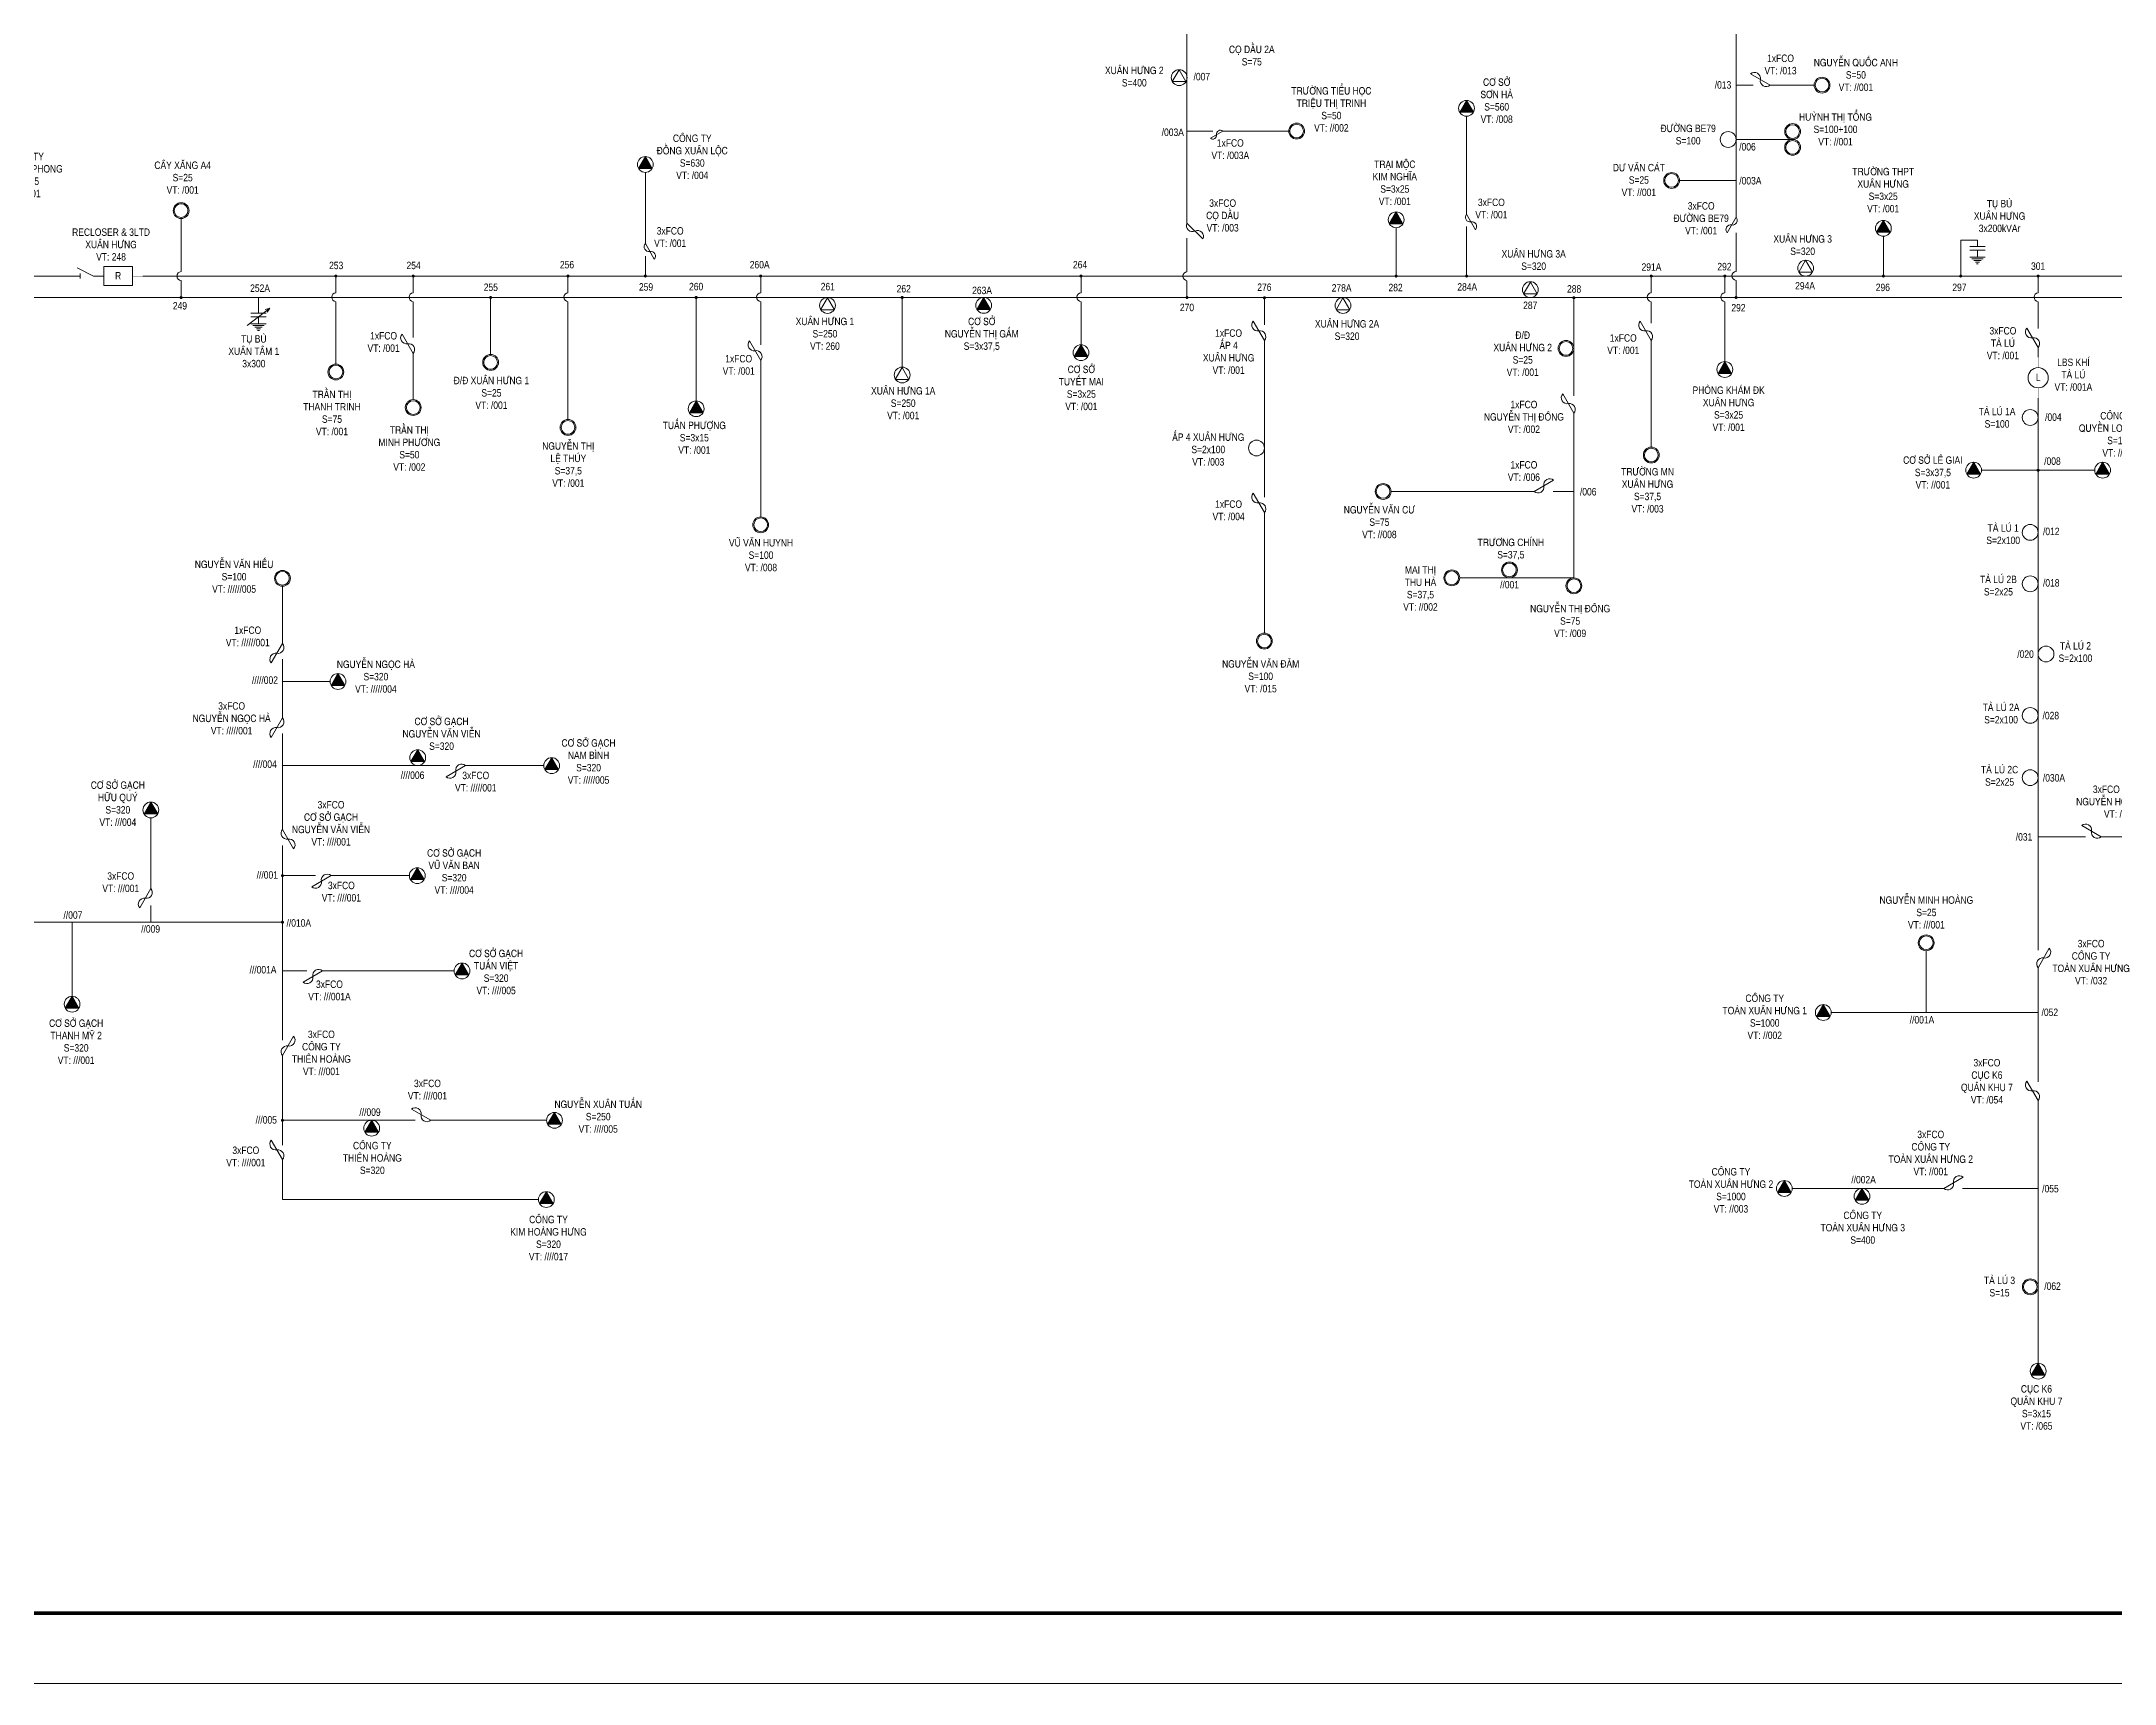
# Model space of a CAD drawing. Header units: inches. Extents: x 3694 to 9715, y -885 to 919.
# Drawn here: x 7891 to 8480, y -836 to -370 of the extents above; entities that cross this region are included whole.
import ezdxf

# ---------------------------------------------------------------- set-up
doc = ezdxf.new("R2010")
doc.units = ezdxf.units.IN
doc.header["$LTSCALE"] = 0.2
doc.header["$MEASUREMENT"] = 0
doc.layers.get('0').update_dxf_attribs({"lineweight": 5})
for name, color, linetype, lineweight in [('Khung', 7, 'Continuous', 13), ('TBA', 5, 'Continuous', 9), ('Text', 7, 'Continuous', 9), ('Thiet bi', 3, 'Continuous', 9), ('Tuyen 476', 4, 'Continuous', 13), ('Tuyen 478', 1, 'Continuous', 13)]:
    doc.layers.add(name, color=color, linetype=linetype, lineweight=lineweight)
doc.styles.add('V-H-C', font='VHELVCN_0.TTF')

# ---------------------------------------------------------------- blocks, each defined once
blk = doc.blocks.new('FCO')
at = {"color": 0}
blk.add_lwpolyline([(0, 0, 0.707499), (0.8, 0.8, -0.707499), (1.6, 1.6, -5.301682)], format="xyb", dxfattribs=at)
blk.add_lwpolyline([(0, 0), (1.6, 1.6)], dxfattribs=at)
blk = doc.blocks.new('TBA 3P')
at = {"color": 0}
blk.add_lwpolyline([(0, 1.6, 0, 1.39, 0), (0, 0.4, 0, 0, 0)], format="xyseb", dxfattribs=at)
blk.add_lwpolyline([(-0.69, 0.4), (0.69, 0.4), (0, 1.6)], close=True, dxfattribs=at)
blk.add_circle((0, 0.8), 0.8, dxfattribs=at)
blk = doc.blocks.new('TBA 1P')
at = {"color": 0}
blk.add_circle((0, 0.8), 0.8, dxfattribs=at)
blk = doc.blocks.new('ALTD')
at = {"color": 0}
for points in [[(3.38, 1.08), (1.27, 0), (0, 0)], [(2.99, 0.31), (2.99, -0.31)], [(2.99, 0), (4.73, 0)]]:
    blk.add_lwpolyline(points, dxfattribs=at)

msp = doc.modelspace()

# ---------------------------------------------------------------- linework, layer by layer
at = {"layer": 'Khung'}
msp.add_lwpolyline([(6760.27, 918.53), (9715.27, 918.53), (9715.27, -836.47), (6760.27, -836.47)], close=True, dxfattribs=at)
at = {"layer": 'Khung', "const_width": 1}
msp.add_lwpolyline([(6780.27, 898.53), (9695.27, 898.53), (9695.27, -816.47), (6780.27, -816.47)], close=True, dxfattribs=at)
at = {"layer": 'TBA', "color": 1}
for points in [[(8214.1, -377.65), (8212.15, -381.02), (8216.04, -381.02)], [(8313.96, -438.03), (8312.02, -441.4), (8315.91, -441.4)], [(8114.13, -442.52), (8112.18, -445.9), (8116.08, -445.9)], [(8260.69, -442.52), (8258.75, -445.9), (8262.64, -445.9)], [(8135.35, -462.32), (8133.4, -465.69), (8137.29, -465.69)]]:
    msp.add_lwpolyline(points, close=True, dxfattribs=at)
at = {"layer": 'TBA', "color": 4}
msp.add_lwpolyline([(8392.24, -431.81), (8390.29, -435.19), (8394.19, -435.19)], close=True, dxfattribs=at)
at = {"layer": 'TBA', "color": 1, "ltscale": 2}
msp.add_circle((8214.1, -379.9), 2.25, dxfattribs=at)
at = {"layer": 'TBA', "color": 1}
for centre, radius in [((8396.9, -382.03), 2.25), ((8396.9, -382.03), 1.95), ((8247.51, -395.1), 2.25), ((8247.51, -395.1), 1.95), ((8388.53, -395.24), 2.25), ((8388.53, -395.24), 1.95), ((8388.53, -399.73), 2.25), ((8388.53, -399.73), 1.95), ((8354.13, -409.13), 2.25), ((8354.13, -409.13), 1.95), ((7930.34, -417.71), 2.25), ((7930.34, -417.71), 1.95), ((8018.34, -460.86), 2.25), ((8018.34, -460.86), 1.95), ((8324.1, -456.89), 2.25), ((8324.1, -456.89), 1.95), ((8272.1, -497.56), 2.25), ((8272.1, -497.56), 1.95), ((8308.02, -519.87), 2.25), ((8308.02, -519.87), 1.95), ((7959.16, -522.25), 2.25), ((7959.16, -522.25), 1.95), ((8291.63, -522.12), 2.25), ((8291.63, -522.12), 1.95), ((8326.34, -524.37), 2.25), ((8326.34, -524.37), 1.95), ((8238.34, -540.09), 2.25), ((8238.34, -540.09), 1.95)]:
    msp.add_circle(centre, radius, dxfattribs=at)
at = {"layer": 'TBA', "color": 4}
for centre, radius in [((7974.34, -463.59), 2.25), ((7974.34, -463.59), 1.95), ((7996.34, -473.71), 2.25), ((7996.34, -473.71), 1.95), ((8040.34, -479.35), 2.25), ((8040.34, -479.35), 1.95), ((8348.34, -487.21), 2.25), ((8348.34, -487.21), 1.95), ((8095.13, -507.03), 2.25), ((8095.13, -507.03), 1.95), ((8426.51, -625.87), 2.25), ((8426.51, -625.87), 1.95), ((8456.1, -723.68), 2.25), ((8456.1, -723.68), 1.95)]:
    msp.add_circle(centre, radius, dxfattribs=at)
at = {"layer": 'Thiet bi', "color": 1}
for p, q in [((7949.12, -450.39), (7955.57, -445.42)), ((7955.57, -445.42), (7954.27, -445.87)), ((7955.57, -445.42), (7954.8, -446.57))]:
    msp.add_line(p, q, dxfattribs=at)
at = {"layer": 'Thiet bi', "color": 4}
for points in [[(8438.88, -427.94), (8443.28, -427.94), (8443.28, -427.94)], [(8438.88, -428.93), (8443.28, -428.93), (8443.28, -428.93)], [(8441.08, -427.94), (8441.08, -426.13), (8441.08, -426.13)], [(8441.08, -428.93), (8441.08, -430.95), (8441.12, -430.95), (8441.12, -430.93)], [(8438.88, -430.95), (8443.28, -430.95), (8443.28, -430.95)], [(8439.46, -431.43), (8442.7, -431.43), (8442.7, -431.43)], [(8440.04, -431.91), (8442.12, -431.91), (8442.12, -431.91)], [(8440.49, -432.39), (8441.66, -432.39), (8441.66, -432.39)], [(8440.83, -432.86), (8441.33, -432.86), (8441.33, -432.86)]]:
    msp.add_lwpolyline(points, dxfattribs=at)
at = {"layer": 'Thiet bi', "color": 4, "const_width": 0.146}
msp.add_lwpolyline([(8441.08, -426.06, 1), (8441.08, -426.21, 1), (8441.08, -426.06, 2.414214)], format="xyb", dxfattribs=at)
at = {"layer": 'Thiet bi', "color": 4}
for points in [[(7905.4, -436.31, 0.1, 0.1, 0), (7908.34, -436.31, 0.5, 0.5, 0)], [(7916.55, -436.31, 0.1, 0.1, 0), (7919.49, -436.31, 0.5, 0.5, 0)], [(8458.34, -462.36, 0.1, 0.1, 0), (8458.34, -459.42, 0.5, 0.5, 0)], [(8458.34, -471.05, 0.1, 0.1, 0), (8458.34, -468.11, 0.5, 0.5, 0)]]:
    msp.add_lwpolyline(points, format="xyseb", dxfattribs=at)
at = {"layer": 'Thiet bi', "color": 4, "lineweight": 20, "ltscale": 10}
msp.add_lwpolyline([(7908.34, -433.63), (7916.55, -433.63), (7916.55, -438.99), (7908.34, -438.99), (7908.34, -433.63)], dxfattribs=at)
at = {"layer": 'Thiet bi', "color": 1}
for points in [[(7954.54, -446.91), (7950.14, -446.91), (7950.14, -446.91)], [(7954.54, -447.9), (7950.14, -447.9), (7950.14, -447.9)], [(7952.34, -447.9), (7952.34, -449.92), (7952.3, -449.92), (7952.3, -449.9)], [(7952.34, -446.91), (7952.34, -445.1), (7952.34, -445.1)], [(7954.54, -449.92), (7950.14, -449.92), (7950.14, -449.92)], [(7953.96, -450.4), (7950.73, -450.4), (7950.73, -450.4)], [(7953.39, -450.88), (7951.3, -450.88), (7951.3, -450.88)], [(7952.93, -451.36), (7951.76, -451.36), (7951.76, -451.36)], [(7952.59, -451.83), (7952.1, -451.83), (7952.1, -451.83)]]:
    msp.add_lwpolyline(points, dxfattribs=at)
at = {"layer": 'Thiet bi', "color": 1, "const_width": 0.146}
msp.add_lwpolyline([(7952.34, -445.03, -1), (7952.34, -445.18, -1), (7952.34, -445.03, -2.414214)], format="xyb", dxfattribs=at)
at = {"layer": 'Thiet bi', "color": 4, "lineweight": 20, "ltscale": 10}
msp.add_circle((8458.34, -465.23, 1), 2.87, dxfattribs=at)
at = {"layer": 'Tuyen 476'}
for p, q in [((7919.49, -436.31), (8199.9, -436.31)), ((8199.9, -436.31), (8973.44, -436.31)), ((8458.34, -595.72), (8471.85, -595.72)), ((8426.51, -645.72), (8426.51, -628.12)), ((8458.34, -645.72), (8399.5, -645.72))]:
    msp.add_line(p, q, dxfattribs=at)
for points in [[(8295.83, -418.73), (8295.83, -390.87)], [(8062.34, -427.1), (8062.34, -406.83)], [(8275.8, -436.31), (8275.8, -422.56)], [(8295.83, -436.31), (8295.83, -422.26)], [(8414.34, -436.31), (8414.34, -424.99)], [(8441.08, -426.13), (8436.34, -426.13), (8436.34, -436.31)], [(8062.34, -436.31), (8062.34, -430.63)], [(7423.89, -436.31), (7897.8, -436.31)], [(7996.34, -458.31), (7996.34, -471.46)], [(8348.34, -454.66), (8348.34, -484.96)], [(8458.34, -456.62), (8458.34, -459.42)], [(8095.13, -460.28), (8095.13, -504.78)], [(8458.34, -471.05), (8458.34, -628)], [(8458.34, -491.51), (8442.27, -491.51)], [(8458.34, -491.51), (8474.42, -491.51)], [(8476.25, -595.72), (8614.21, -595.72)], [(8458.34, -632.95), (8458.34, -665.45)], [(8458.34, -670.72), (8458.34, -745.42)], [(8431.51, -695.72), (8388.43, -695.72)], [(8458.34, -695.72), (8436.86, -695.72)]]:
    msp.add_lwpolyline(points, dxfattribs=at)
at = {"layer": 'Tuyen 476', "const_width": 0.425}
for points in [[(7974.34, -436.1, 1), (7974.34, -436.53, 1), (7974.34, -436.1, 2.414214)], [(7996.34, -436.1, 1), (7996.34, -436.53, 1), (7996.34, -436.1, 2.414214)], [(8040.34, -436.1, 1), (8040.34, -436.53, 1), (8040.34, -436.1, 2.414214)], [(8062.34, -436.1, 1), (8062.34, -436.53, 1), (8062.34, -436.1, 2.414214)], [(8095.13, -436.1, 1), (8095.13, -436.53, 1), (8095.13, -436.1, 2.414214)], [(8186.21, -436.1, 1), (8186.21, -436.53, 1), (8186.21, -436.1, 2.414214)], [(8275.8, -436.1, 1), (8275.8, -436.53, 1), (8275.8, -436.1, 2.414214)], [(8295.83, -436.1, 1), (8295.83, -436.53, 1), (8295.83, -436.1, 2.414214)], [(8348.34, -436.1, 1), (8348.34, -436.53, 1), (8348.34, -436.1, 2.414214)], [(8369.26, -436.1, 1), (8369.26, -436.53, 1), (8369.26, -436.1, 2.414214)], [(8414.34, -436.1, 1), (8414.34, -436.53, 1), (8414.34, -436.1, 2.414214)], [(8436.34, -436.1, 1), (8436.34, -436.53, 1), (8436.34, -436.1, 2.414214)], [(8458.34, -436.1, 1), (8458.34, -436.53, 1), (8458.34, -436.1, 2.414214)], [(8458.34, -491.3, 1), (8458.34, -491.74, 1), (8458.34, -491.3, 2.414214)]]:
    msp.add_lwpolyline(points, format="xyb", dxfattribs=at)
at = {"layer": 'Tuyen 476'}
for points in [[(7974.34, -436.31), (7974.34, -441.07, 0.918727), (7974.34, -443.6), (7974.34, -461.35)], [(7996.34, -436.31), (7996.34, -441.07, 0.918727), (7996.34, -443.6), (7996.34, -453.79)], [(8040.34, -436.31), (8040.34, -441.07, 0.918727), (8040.34, -443.6), (8040.34, -477.1)], [(8095.13, -436.31), (8095.13, -441.07, 0.918727), (8095.13, -443.6), (8095.13, -455.85)], [(8186.21, -436.31), (8186.21, -441.07, 0.918727), (8186.21, -443.6), (8186.21, -455.85)], [(8348.34, -436.31), (8348.34, -441.07, 0.918727), (8348.34, -443.6), (8348.34, -449.69)], [(8369.26, -436.31), (8369.26, -441.07, 0.918727), (8369.26, -443.6), (8369.26, -460.65)], [(8458.34, -436.31), (8458.34, -441.07, 0.918727), (8458.34, -443.6), (8458.34, -451.25)]]:
    msp.add_lwpolyline(points, format="xyb", dxfattribs=at)
at = {"layer": 'Tuyen 478'}
for p, q in [((8372.45, -382.03), (8377.32, -382.03)), ((8382.11, -382.03), (8394.65, -382.03)), ((8245.26, -395.1), (8226.5, -395.1)), ((7952.34, -442.42), (7952.34, -445.1)), ((7959.16, -551.6), (7959.16, -545.21)), ((7959.16, -575.5), (7959.16, -566.36)), ((7959.16, -606.78), (7968.58, -606.78)), ((7959.16, -633.87), (7966.13, -633.87)), ((7959.16, -676.35), (7996.93, -676.35))]:
    msp.add_line(p, q, dxfattribs=at)
for points in [[(8216.34, -421.3), (8216.34, -316.01)], [(8372.45, -419.59), (8372.45, -314.75)], [(8216.34, -395.1), (8223.66, -395.1)], [(8388.53, -397.48), (8372.45, -397.48)], [(8372.45, -409.13), (8356.38, -409.13)], [(7875.59, -442.42), (8951.44, -442.42), (8951.44, -442.42)], [(8018.34, -442.42), (8018.34, -458.61)], [(8076.79, -442.42), (8076.79, -471.79)], [(8135.35, -442.42), (8135.35, -462.32)], [(8238.34, -442.48), (8238.34, -450.21)], [(8326.34, -442.48), (8326.34, -470.37)], [(8238.34, -454.64), (8238.34, -499.14)], [(8326.34, -475.34), (8326.34, -522.12)], [(8315.06, -497.56), (8274.35, -497.56)], [(8326.34, -497.56), (8320.41, -497.56)], [(8238.34, -503.57), (8238.34, -537.84)], [(7959.16, -540.82), (7959.16, -524.49), (7959.16, -524.49)], [(8326.34, -522.12), (8293.88, -522.12)], [(7959.16, -561.96), (7959.16, -551.6), (7972.7, -551.6)], [(7959.16, -593.63), (7959.16, -575.5), (8006.79, -575.5)], [(8011.19, -575.5), (8033.45, -575.5)], [(7921.75, -610.46), (7921.75, -590.35)], [(7959.16, -598.23), (7959.16, -620.02)], [(7972.97, -606.78), (7995.24, -606.78)], [(7921.75, -620.02), (7921.75, -615.3)], [(7837.74, -620.02), (7959.16, -620.02)], [(7899.34, -620.02), (7899.34, -641.09)], [(7959.16, -620.02), (7959.16, -653.53)], [(7970.53, -633.87), (8007.97, -633.87)], [(7959.16, -657.96), (7959.16, -676.35)], [(7959.16, -683.4), (7959.16, -676.35)], [(8001.33, -676.35), (8034.25, -676.35)], [(7959.16, -687.52), (7959.16, -698.89), (8031.95, -698.89)]]:
    msp.add_lwpolyline(points, dxfattribs=at)
for points in [[(7930.34, -419.96), (7930.34, -435.04, 0.918727), (7930.34, -437.58), (7930.34, -442.42)], [(8372.45, -424.06), (8372.45, -435.01, 0.918727), (8372.45, -437.54), (8372.45, -442.42)], [(8216.34, -425.54), (8216.34, -435.12, 0.918727), (8216.34, -437.65), (8216.34, -442.42)]]:
    msp.add_lwpolyline(points, format="xyb", dxfattribs=at)
at = {"layer": 'Tuyen 478', "const_width": 0.425}
for points in [[(7930.34, -442.2, 1), (7930.34, -442.64, 1), (7930.34, -442.2, 2.414214)], [(8018.34, -442.2, 1), (8018.34, -442.64, 1), (8018.34, -442.2, 2.414214)], [(8076.79, -442.2, 1), (8076.79, -442.64, 1), (8076.79, -442.2, 2.414214)], [(8135.35, -442.2, 1), (8135.35, -442.64, 1), (8135.35, -442.2, 2.414214)], [(8216.34, -442.2, 1), (8216.34, -442.64, 1), (8216.34, -442.2, 2.414214)], [(8238.34, -442.27, 1), (8238.34, -442.71, 1), (8238.34, -442.27, 2.414214)], [(8326.34, -442.27, 1), (8326.34, -442.71, 1), (8326.34, -442.27, 2.414214)], [(8372.45, -442.2, 1), (8372.45, -442.64, 1), (8372.45, -442.2, 2.414214)], [(7959.16, -606.56, 1), (7959.16, -607, 1), (7959.16, -606.56, 2.414214)], [(7959.16, -619.8, 1), (7959.16, -620.24, 1), (7959.16, -619.8, 2.414214)], [(7959.16, -676.13, 1), (7959.16, -676.57, 1), (7959.16, -676.13, 2.414214)]]:
    msp.add_lwpolyline(points, format="xyb", dxfattribs=at)

# ---------------------------------------------------------------- block references
at = {"layer": 'TBA', "color": 4, "zscale": 2.809729812779032}
for p, xscale, yscale in [((8295.83, -390.87), 2.809729812779551, 2.809729812779551), ((8062.34, -406.83), 2.809729812779551, 2.809729812779551), ((8275.8, -422.56), 2.809729812779551, 2.809729812778642), ((8186.21, -460.35), 2.809729812779551, 2.809729812779551), ((8369.26, -465.14), 2.809729812779551, 2.809729812778642), ((8440.02, -493.76), 2.809729812779551, 2.809729812779551), ((8476.67, -493.76), -2.809729812779551, 2.809729812779551), ((8397.25, -647.96), 2.809729812779551, 2.809729812778642), ((8386.18, -697.96), 2.809729812779551, 2.809729812778642), ((8408.26, -700.21), 2.809729812779551, 2.809729812778642), ((8458.34, -749.91), 2.809729812779551, 2.809729812778642)]:
    msp.add_blockref('TBA 3P', p, dxfattribs=dict(at, xscale=xscale, yscale=yscale))
at = {"layer": 'TBA', "color": 1, "zscale": 2.809729812779032}
for p, xscale, yscale, rotation in [((8372.45, -397.48), 2.809729812779096, 2.809729812778642, 90), ((8311.72, -440.17), 2.809729812778642, 2.809729812779551, 270), ((8111.88, -444.67), 2.809729812778642, 2.809729812779551, 270), ((8258.44, -444.67), 2.809729812778642, 2.809729812779551, 270), ((8133.1, -464.46), 2.809729812778642, 2.809729812779551, 270), ((8238.34, -485.21), 2.809729812779096, 2.809729812779551, 90)]:
    msp.add_blockref('TBA 1P', p, dxfattribs=dict(at, xscale=xscale, yscale=yscale, rotation=rotation))
at = {"layer": 'TBA', "color": 4, "zscale": 2.809729812779032}
for name, p, xscale, yscale, rotation in [('TBA 3P', (8414.34, -424.99), 2.809729812779551, 2.809729812778642, 359.9999999999768), ('TBA 1P', (8389.99, -434.06), 2.809729812779551, 2.809729812779551, 270), ('TBA 1P', (8458.34, -476.53), 2.809729812779096, 2.809729812778642, 90), ('TBA 1P', (8458.34, -509.2), 2.809729812779096, 2.809729812778642, 90), ('TBA 1P', (8458.34, -523.82), 2.809729812779096, 2.809729812778642, 90), ('TBA 1P', (8462.84, -543.76), 2.809729812779096, 2.809729812778642, 90), ('TBA 1P', (8458.34, -561.23), 2.809729812779096, 2.809729812778642, 90), ('TBA 1P', (8458.34, -578.94), 2.809729812779096, 2.809729812778642, 90)]:
    msp.add_blockref(name, p, dxfattribs=dict(at, xscale=xscale, yscale=yscale, rotation=rotation))
at = {"layer": 'TBA', "color": 1, "xscale": 2.809729812779551, "yscale": 2.809729812779551, "zscale": 2.809729812779032}
for p in [(8158.52, -446.91), (8076.79, -476.29), (7974.94, -553.85), (7997.62, -575.5), (8035.7, -577.75), (7921.75, -590.35), (7997.49, -609.03), (8010.21, -636.12), (7899.34, -645.59), (7984.54, -680.84), (8036.49, -678.6), (8034.2, -701.13)]:
    msp.add_blockref('TBA 3P', p, dxfattribs=at)
at = {"layer": 'Thiet bi', "color": 1}
for p, xscale, yscale, zscale, rotation in [((8382.11, -382.03), -2.809729812778498, 2.809729812778642, 2.809729812779032, 14.99999999999563), ((8226.5, -395.1), 1.798227080179265, 1.798227080178549, 1.798227080178581, 165.0000000000077), ((8216.34, -421.3), 2.809729812778984, 2.809729812779437, 2.809729812779032, 270.3304411849231), ((8372.45, -419.59), -2.247783850222852, 2.247783850223641, 2.247783850223226, 104.9942832564401), ((8235.16, -449.14), 2.809729812778699, 2.809729812779551, 2.809729812779032, 255.0000000000246), ((8323.16, -469.83), 2.809729812779135, 2.809729812779551, 2.809729812779032, 254.9999999999502), ((8315.06, -497.56), 2.809729812778498, 2.809729812778642, 2.809729812779032, 345.0000000000043), ((8235.16, -498.06), 2.809729812778699, 2.809729812779551, 2.809729812779032, 255.0000000000246), ((7959.16, -540.82), -2.809729812778733, 2.809729812779551, 2.809729812779032, 105.0000000000136), ((7959.16, -561.96), -2.809729812778733, 2.809729812779551, 2.809729812779032, 105.0000000000136), ((8011.19, -575.5), 2.809729812778733, 2.809729812779551, 2.809729812779032, 164.9999999999864), ((7959.16, -593.63), 2.809729812778262, 2.809729812779551, 2.809729812779032, 255.0000000000223), ((7972.97, -606.78), 2.809729812778733, 2.809729812779551, 2.809729812779032, 164.9999999999864), ((7921.75, -610.46), -2.809729812778733, 2.809729812779551, 2.809729812779032, 105.0000000000136), ((7970.53, -633.87), 2.809729812778733, 2.809729812779551, 2.809729812779032, 164.9999999999864), ((7962.34, -652.45), -2.809729812778263, 2.809729812779551, 2.809729812779032, 104.9999999999778), ((8001.33, -676.35), -2.809729812778733, 2.809729812779551, 2.809729812779032, 15.00000000001354), ((7959.16, -687.52), 2.809729812778733, 2.809729812779551, 2.809729812779032, 74.99999999998644)]:
    msp.add_blockref('FCO', p, dxfattribs=dict(at, xscale=xscale, yscale=yscale, zscale=zscale, rotation=rotation))
at = {"layer": 'Thiet bi', "color": 4}
for p, xscale, yscale, zscale, rotation in [((8295.83, -418.73), 2.247783850223526, 2.247783850223641, 2.247783850223226, 254.9999999999709), ((8062.34, -427.1), 2.247783850223526, 2.247783850223641, 2.247783850223226, 254.9999999999709), ((7996.34, -458.31), 2.809729812778733, 2.809729812779551, 2.809729812779032, 74.99999999998644), ((8345.16, -449.15), 2.809729812778699, 2.809729812779551, 2.809729812779032, 255.0000000000246), ((8458.34, -456.62), 2.809729812778705, 2.809729812778642, 2.809729812779032, 75.00000000002468), ((8091.95, -454.78), 2.809729812778699, 2.809729812779551, 2.809729812779032, 255.0000000000245), ((8476.25, -595.72), -2.809729812778615, 2.809729812779551, 2.809729812779032, 15.00000000000458), ((8458.34, -632.95), -2.809729812778701, 2.809729812778642, 2.809729812779032, 284.9999999999754), ((8458.34, -670.72), 2.809729812778733, 2.809729812778642, 2.809729812779032, 74.99999999998644), ((8431.51, -695.72), 2.809729812778498, 2.809729812778642, 2.809729812779032, 345.0000000000043)]:
    msp.add_blockref('FCO', p, dxfattribs=dict(at, xscale=xscale, yscale=yscale, zscale=zscale, rotation=rotation))
at = {"layer": 'Thiet bi', "color": 4, "xscale": -2.198747652200836, "yscale": 2.198747652200836, "zscale": 2.198747652201489}
msp.add_blockref('ALTD', (7908.19, -436.31), dxfattribs=at)

# ---------------------------------------------------------------- texts
at = {"layer": 'Text', "attachment_point": 5, "style": 'V-H-C'}
for s, insert, char_height, width in [('COÏ DAÀU 2A\\PS=75', (8234.76, -373.64), 2.1073, 28.1807), ('XUAÂN HÖNG 2\\PS=400', (8201.35, -379.62), 2.1073, 28.1807), ('1xFCO\\PVT: /013', (8385.1, -376.17), 2.107, 28.1807), ('NGUYEÃN QUOÁC ANH\\PS=50\\PVT: //001', (8406.52, -379.15), 2.1073, 28.1807), ('/007', (8220.55, -379.63), 2.107, 28.1807), ('TRÖÔØNG TIEÅU HOÏC\\PTRIEÄU THÒ TRINH\\PS=50\\PVT: //002', (8257.39, -388.94), 2.1073, 28.1807), ('CÔ SÔÛ\\PSÔN HAØ\\PS=560\\PVT: /008', (8304.39, -386.46), 2.107, 28.1807), ('/013', (8368.74, -381.99), 2.107, 28.1807), ('HUYØNH THÒ TOÅNG\\PS=100+100\\PVT: //001', (8400.73, -394.62), 2.1073, 28.1807), ('/003A', (8212.3, -395.45), 2.107, 28.1807), ('ÑÖÔØNG BE79\\PS=100', (8358.83, -396.1), 2.1073, 28.1807), ('COÂNG TY\\PPHAN TAÁN PHONG\\PS=3x75\\PVT: /001', (7885.83, -407.6), 2.1073, 28.1807), ('COÂNG TY\\PÑOÀNG XUAÂN LOÄC\\PS=630\\PVT: /004', (8075.67, -402.43), 2.1073, 28.1807), ('1xFCO\\PVT: /003A', (8228.65, -400.25), 2.107, 28.1807), ('/006', (8375.7, -399.58), 2.107, 28.1807), ('CAÂY XAÊNG A4\\PS=25\\PVT: /001', (7930.78, -408.34), 2.1073, 28.1807), ('TRAÏI MOÄC\\PKIM NGHÓA\\PS=3x25\\PVT: /001', (8275.43, -409.82), 2.107, 28.1807), ('DÖ VAÊN CAÙT\\PS=25\\PVT: //001', (8344.81, -409.02), 2.1073, 28.1807), ('TRÖÔØNG THPT\\PXUAÂN HÖNG\\PS=3x25\\PVT: /001', (8414.28, -411.9), 2.1073, 28.1807), ('/003A', (8376.52, -409.23), 2.107, 28.1807), ('3xFCO\\PCOÏ DAÀU\\PVT: /003', (8226.48, -419.1), 2.107, 28.1807), ('3xFCO\\PVT: /001', (8302.88, -417.13), 2.107, 28.1807), ('3xFCO\\PÑÖÔØNG BE79\\PVT: /001', (8362.53, -419.9), 2.1073, 28.1807), ('TUÏ BUØ \\PXUAÂN HÖNG\\P3x200kVAr', (8447.37, -419.26), 2.107, 32.3939), ('RECLOSER & 3LTD\\PXUAÂN HÖNG\\PVT: 248', (7910.42, -427.36), 2.1073, 28.1807), ('3xFCO\\PVT: /001', (8069.39, -425.24), 2.107, 28.1807), ('XUAÂN HÖNG 3\\PS=320', (8391.39, -427.53), 2.1073, 28.1807), ('XUAÂN HÖNG 3A\\PS=320', (8314.91, -431.77), 2.1073, 28.1807), ('253', (7974.43, -433.31), 2.107, 28.1807), ('254', (7996.43, -433.31), 2.107, 28.1807), ('256', (8040.06, -433.09), 2.107, 28.1807), ('260A', (8094.84, -433.09), 2.107, 28.1807), ('264', (8185.93, -433.09), 2.107, 28.1807), ('291A', (8348.4, -433.76), 2.107, 28.1807), ('292', (8369.15, -433.65), 2.107, 28.1807), ('301', (8458.34, -433.5), 2.107, 28.1807), ('252A', (7952.79, -439.78), 2.107, 28.1807), ('255', (8018.4, -439.52), 2.107, 28.1807), ('259', (8062.53, -439.42), 2.107, 28.1807), ('260', (8076.77, -439.33), 2.107, 28.1807), ('261', (8114.21, -439.33), 2.107, 28.1807), ('262', (8135.8, -439.93), 2.107, 28.1807), ('263A', (8158.07, -440.41), 2.107, 28.1807), ('276', (8238.34, -439.51), 2.107, 28.1807), ('278A', (8260.3, -439.7), 2.107, 28.1807), ('282', (8275.65, -439.59), 2.107, 28.1807), ('284A', (8296.02, -439.42), 2.107, 28.1807), ('288', (8326.41, -439.99), 2.107, 28.1807), ('294A', (8392.07, -439.09), 2.107, 32.3939), ('296', (8414.19, -439.55), 2.107, 28.1807), ('297', (8435.96, -439.55), 2.107, 28.1807), ('249', (7930.01, -444.78), 2.107, 28.1807), ('XUAÂN HÖNG 1\\PS=250\\PVT: 260', (8113.4, -452.74), 2.1073, 28.1807), ('CÔ SÔÛ\\PNGUYEÃN THÒ GAÁM\\PS=3x37,5', (8157.98, -452.92), 2.1073, 28.1807), ('270', (8216.34, -445.25), 2.107, 28.1807), ('287', (8313.93, -444.65), 2.107, 28.1807), ('292', (8373.14, -445.33), 2.107, 28.1807), ('TUÏ BUØ\\PXUAÂN TAÂM 1\\P3x300', (7951.02, -457.71), 2.1073, 28.1807), ('1xFCO\\PVT: /001', (7987.91, -455.07), 2.107, 28.1807), ('1xFCO\\PAÁP 4 \\PXUAÂN HÖNG\\PVT: /001', (8228.17, -457.81), 2.107, 28.1807), ('XUAÂN HÖNG 2A\\PS=320', (8261.85, -451.67), 2.1073, 28.1807), ('Ñ/Ñ\\PXUAÂN HÖNG 2\\PS=25\\PVT: /001', (8311.8, -458.4), 2.1073, 28.1807), ('1xFCO\\PVT: /001', (8340.38, -455.69), 2.107, 28.1807), ('3xFCO\\PTAØ LUÙ\\PVT: /001', (8448.32, -455.4), 2.107, 28.1807), ('1xFCO\\PVT: /001', (8088.88, -461.57), 2.107, 28.1807), ('LBS KHÍ\\PTAØ LUÙ\\PVT: /001A', (8468.37, -464.37), 2.107, 28.1807), ('Ñ/Ñ XUAÂN HÖNG 1\\PS=25\\PVT: /001', (8018.57, -469.54), 2.1073, 28.1807), ('CÔ SÔÛ\\PTUYEÁT MAI\\PS=3x25\\PVT: /001', (8186.3, -468.12), 2.107, 28.1807), ('TRAÀN THÒ\\PTHANH TRINH\\PS=75\\PVT: /001', (7973.23, -475.25), 2.1073, 28.1807), ('XUAÂN HÖNG 1A\\PS=250\\PVT: /001', (8135.65, -472.47), 2.1073, 28.1807), ('PHOØNG KHAÙM ÑK\\PXUAÂN HÖNG\\PS=3x25\\PVT: /001', (8370.33, -474.05), 2.1073, 28.1807), ('TUAÁN PHÖÔÏNG\\PS=3x15\\PVT: /001', (8076.26, -482.29), 2.1073, 28.1807), ('1xFCO\\PNGUYEÃN THÒ ÑOÂNG\\PVT: /002', (8312.13, -476.37), 2.1073, 28.1807), ('TAØ LUÙ 1A\\PS=100', (8446.66, -476.61), 2.107, 28.1807), ('/004', (8462.66, -476.44), 2.107, 28.1807), ('COÂNG TY\\PQUYEÀN LONG PHAÙT\\PS=160\\PVT: //001', (8481.5, -481.32), 2.1073, 28.1807), ('TRAÀN THÒ\\PMINH PHÖÔNG\\PS=50\\PVT: /002', (7995.23, -485.36), 2.1073, 28.1807), ('NGUYEÃN THÒ\\PLEÄ THUÙY\\PS=37,5\\PVT: /001', (8040.43, -489.92), 2.1073, 28.1807), ('AÁP 4 XUAÂN HÖNG\\PS=2x100\\PVT: /003', (8222.39, -485.64), 2.1073, 28.1807), ('1xFCO\\PVT: /006', (8312.13, -491.76), 2.107, 28.1807), ('CÔ SÔÛ LEÂ GIAI\\PS=3x37,5\\PVT: //001', (8428.41, -492.17), 2.1073, 28.1807), ('/008', (8462.41, -488.95), 2.107, 28.1807), ('TRÖÔØNG MN\\PXUAÂN HÖNG\\PS=37,5\\PVT: /003', (8347.28, -497.23), 2.107, 28.1807), ('1xFCO\\PVT: /004', (8228.17, -502.93), 2.107, 28.1807), ('NGUYEÃN VAÊN CÖ\\PS=75\\PVT: //008', (8271.04, -506.29), 2.1073, 28.1807), ('/006', (8330.41, -497.65), 2.107, 28.1807), ('TAØ LUÙ 1\\PS=2x100', (8448.4, -509.71), 2.107, 28.1807), ('VUÕ VAÊN HUYNH\\PS=100\\PVT: /008', (8095.22, -515.68), 2.1073, 28.1807), ('TRÖÔNG CHÍNH\\PS=37,5', (8308.42, -513.98), 2.1073, 28.1807), ('/012', (8462.07, -508.93), 2.107, 28.1807), ('NGUYEÃN VAÊN HIEÁU\\PS=100\\PVT: //////005', (7945.4, -521.8), 2.1073, 28.1807), ('MAI THÒ\\PTHU HAØ\\PS=37,5\\PVT: //002', (8282.72, -525.14), 2.107, 28.1807), ('//001', (8308.05, -524.07), 2.107, 28.1807), ('TAØ LUÙ 2B\\PS=2x25', (8447.05, -524.33), 2.107, 28.1807), ('/018', (8462.07, -523.56), 2.107, 28.1807), ('NGUYEÃN THÒ ÑOÂNG\\PS=75\\PVT: /009', (8325.28, -534.39), 2.1073, 28.1807), ('1xFCO\\PVT: //////001', (7949.3, -538.78), 2.1073, 26.4125), ('TAØ LUÙ 2\\PS=2x100', (8468.95, -543.23), 2.107, 28.1807), ('NGUYEÃN NGOÏC HAØ\\PS=320\\PVT: /////004', (7985.72, -550.22), 2.1073, 28.1807), ('NGUYEÃN VAÊN ÑAÛM\\PS=100\\PVT: /015', (8237.28, -550.11), 2.1073, 28.1807), ('/020', (8454.76, -543.81), 2.107, 28.1807), ('/////002', (7954.18, -551.21), 2.107, 28.1807), ('3xFCO\\PNGUYEÃN NGOÏC HAØ\\PVT: /////001', (7944.7, -562.07), 2.1073, 26.4125), ('TAØ LUÙ 2A\\PS=2x100', (8447.8, -560.71), 2.107, 28.1807), ('CÔ SÔÛ GAÏCH\\PNGUYEÃN VAÊN VIEÃN\\PS=320', (8004.39, -566.47), 2.1073, 28.1807), ('/028', (8461.94, -561.29), 2.107, 28.1807), ('CÔ SÔÛ GAÏCH\\PNAM BÌNH\\PS=320\\PVT: /////005', (8046.19, -574.34), 2.1073, 28.1807), ('////004', (7954.18, -575.11), 2.107, 28.1807), ('////006', (7996.14, -578.24), 2.107, 28.1807), ('3xFCO\\PVT: /////001', (8014.12, -580.06), 2.1073, 28.1807), ('TAØ LUÙ 2C\\PS=2x25', (8447.38, -578.41), 2.107, 28.1807), ('CÔ SÔÛ GAÏCH\\PHÖÕU QUYÙ\\PS=320\\PVT: ///004', (7912.35, -586.33), 2.1073, 28.1807), ('/030A', (8462.84, -578.99), 2.107, 28.1807), ('3xFCO CÔ SÔÛ \\PNGUYEÃN HOAØNG TAÂM\\PVT: //001', (8481.95, -585.75), 2.1073, 59.439), ('3xFCO\\PCÔ SÔÛ GAÏCH\\PNGUYEÃN VAÊN VIEÃN\\PVT: ////001', (7972.96, -591.91), 2.1073, 26.7812), ('/031', (8454.33, -595.78), 2.107, 28.1807), ('CÔ SÔÛ GAÏCH\\PVUÕ VAÊN BAN\\PS=320\\PVT: ////004', (8007.97, -605.62), 2.1073, 28.1807), ('3xFCO\\PVT: ///001', (7913.17, -608.66), 2.107, 28.1807), ('///001', (7954.85, -606.61), 2.107, 28.1807), ('3xFCO\\PVT: ////001', (7975.9, -611.34), 2.1073, 28.1807), ('NGUYEÃN MINH HOAØNG\\PS=25\\PVT: ///001', (8426.56, -617.26), 2.1073, 28.1807), ('//007', (7899.58, -618), 2.107, 28.1807), ('//009', (7921.67, -621.95), 2.107, 28.1807), ('//010A', (7963.8, -620.25), 2.107, 28.1807), ('CÔ SÔÛ GAÏCH\\PTUAÁN VIEÄT\\PS=320\\PVT: ////005', (8019.9, -634.18), 2.1073, 28.1807), ('3xFCO \\PCOÂNG TY\\PTOAØN XUAÂN HÖNG\\PVT: /032', (8473.4, -631.39), 2.1073, 59.439), ('///001A', (7953.63, -633.55), 2.107, 28.1807), ('3xFCO\\PVT: ///001A', (7972.52, -639.42), 2.1073, 28.1807), ('COÂNG TY\\PTOAØN XUAÂN HÖNG 1\\PS=1000\\PVT: //002', (8380.61, -646.92), 2.1073, 28.1807), ('CÔ SÔÛ GAÏCH\\PTHANH MYÕ 2\\PS=320\\PVT: ///001', (7900.5, -654.01), 2.1073, 28.1807), ('//001A', (8425.32, -647.78), 2.107, 28.1807), ('/052', (8461.66, -645.65), 2.107, 28.1807), ('3xFCO\\PCOÂNG TY\\PTHIEÂN HOAØNG\\PVT: ///001', (7970.22, -657.18), 2.1073, 28.1807), ('3xFCO \\PCUÏC K6\\PQUAÂN KHU 7\\PVT: /054', (8443.78, -665.25), 2.1073, 28.1807), ('3xFCO\\PVT: ////001', (8000.38, -667.62), 2.1073, 28.1807), ('NGUYEÃN XUAÂN TUAÁN\\PS=250\\PVT: ////005', (8048.93, -675.31), 2.1073, 28.1807), ('///005', (7954.55, -676.24), 2.107, 28.1807), ('///009', (7984.05, -674.03), 2.107, 28.1807), ('COÂNG TY\\PTHIEÂN HOAØNG\\PS=320', (7984.71, -687.06), 2.1073, 28.1807), ('3xFCO \\PCOÂNG TY\\PTOAØN XUAÂN HÖNG 2\\PVT: //001', (8427.81, -685.64), 2.1073, 50.2246), ('3xFCO\\PVT: ////001', (7948.74, -686.63), 2.1073, 28.1807), ('COÂNG TY\\PTOAØN XUAÂN HÖNG 2\\PS=1000\\PVT: //003', (8371, -696.26), 2.1073, 28.1807), ('//002A', (8408.71, -693.23), 2.107, 28.1807), ('/055', (8461.83, -695.8), 2.107, 28.1807), ('COÂNG TY\\PKIM HOAØNG HÖNG\\PS=320\\PVT: ////017', (8034.79, -709.83), 2.1073, 28.1807), ('COÂNG TY\\PTOAØN XUAÂN HÖNG 3\\PS=400', (8408.48, -706.88), 2.1073, 28.1807), ('TAØ LUÙ 3\\PS=15', (8447.36, -723.62), 2.107, 28.1807), ('/062', (8462.43, -723.51), 2.107, 7.0464), ('CUÏC K6\\PQUAÂN KHU 7\\PS=3x15\\PVT: /065', (8457.86, -757.98), 2.1073, 28.1807)]:
    msp.add_mtext(s, dxfattribs=dict(at, insert=insert, char_height=char_height, width=width))
at = {"layer": 'Thiet bi', "color": 4, "char_height": 2.11, "width": 28.1807, "attachment_point": 5, "style": 'V-H-C'}
for s, insert in [('R', (7912.43, -436.24)), ('L', (8458.4, -465.13))]:
    msp.add_mtext(s, dxfattribs=dict(at, insert=insert))

doc.saveas('drawing.dxf')
